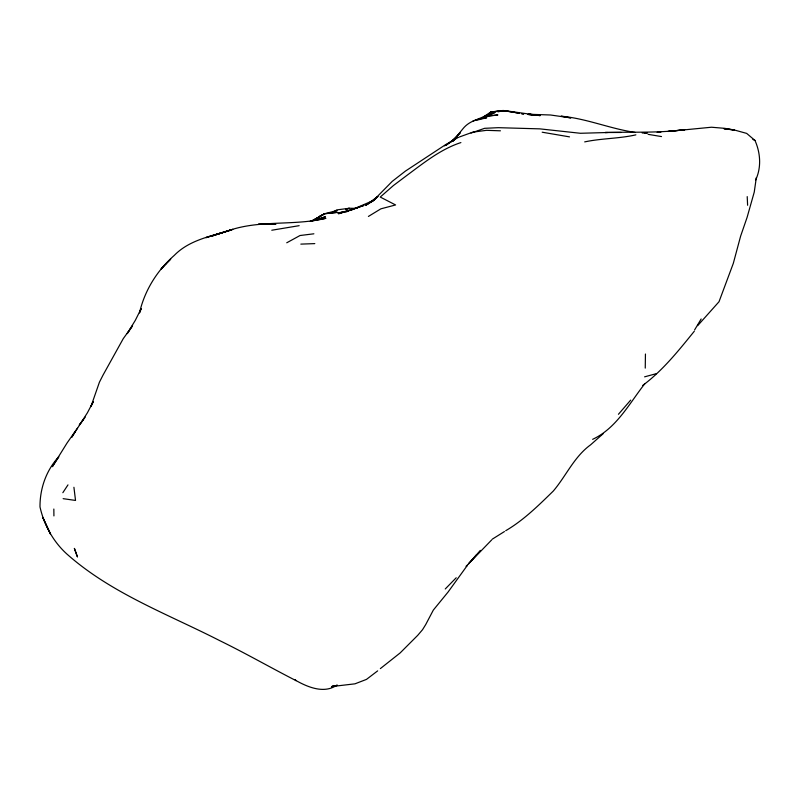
<?xml version="1.0" encoding="UTF-8"?>
<svg xmlns="http://www.w3.org/2000/svg" width="800" height="800" viewBox="0 0 800 800"><rect width="100%" height="100%" fill="white"/><g stroke="black" fill="none" stroke-linecap="round" stroke-linejoin="round"><path stroke-width="1.2" d="M645.44 354.02L645.25 368.11M756.32 177.64L754.25 192.1L747.08 217.43L740.62 236.15L733.31 263.37L719.02 301.72L697.66 325.66M141.22 308.71L139.5 312.93C144.55 290.65 157.12 270.44 174.27 255.4C189.89 239.37 212.52 236.06 232.8 229.37L205.89 237.66L219.82 233.38M755.69 179.91C761.54 167.35 760.5 152.91 754.96 140.43L746.67 133.4L734.3 129.98L724.7 128.33L711.47 127.23L667.89 131.46L684.8 129.69C658.32 133.2 631.7 131.76 605.09 132.51L621.09 132.47M93.34 401.58L90.94 406.56L99.41 382.22L103.03 375.1L123.22 338.7L132.55 325.75L127.29 333.58M141.14 308.72L135.31 320.34L127.25 333.54M93.29 401.6L87.42 412.76L71.84 437.13L75.45 431.17M694.58 329.97L701.16 318.97M77.41 428.2L67.05 443.01L52.33 466.7L58.74 456.97M62.84 492.7L67.98 484.88M83.56 419.43L79.29 425.01L85.19 417.16M694.29 331.25C678.58 350.62 662.85 370.43 642.71 385.45M58.67 456.88C46.17 470.42 39.85 488.63 40 506.94C43.98 524.79 53.09 541.44 66.66 553.83C110.8 593.17 167.42 613.93 219.38 640.46L220.39 640.96C246.56 653.77 271.83 668.32 297.79 681.53C309.41 687.81 324.92 693.67 336.96 685.06M453.11 140.83L462.79 128.94C468.63 121.46 477.75 118.71 486.84 117.7L476.34 120.3M453.23 140.81L460.44 132.47L451.67 141.52L457.04 136.7L446.31 145.16M618.43 414.29L630.67 400.12M476.48 554.83L468.59 563.76L480.35 550.38M644.99 383.5C629.35 403.35 616.58 428.22 592.63 439.33M445.26 588.96L456.22 577.77M491.68 539.92L466.12 566.35L467.36 565.37L448.04 592.08L433.33 610.08L425.7 624.59L422.52 629.72L417.72 635.34L400.15 652.93L380.36 668.6M603.22 433.66L590.57 444.85C574.09 456.82 566.14 475.92 553.31 491.03C538.55 505.44 523.62 520.23 505.7 530.72M377.91 196.5L373.71 200.21L392.22 181.38L405.39 171.12L445.51 144.72L458.25 137.44M377.66 670.87L366.47 679.4L354.96 683.83L331.55 686.58L333.89 686.06M334.68 211.4L336.68 209.92L349.3 208.26L357.41 208.39M377.75 196.5L365.73 205.37L373.95 200.06M485.7 116.4L492.4 111.72L504.92 110.64L540.17 115.62L528.7 114.25L550.53 115L570.85 117.9L561.14 116.2C586.46 118.45 610.09 128.75 635.03 132.39M485.25 116.69L492.4 111.72L490.68 112.09L483.29 116.98M319.36 216.39L324.76 213.67L312.28 220.85L324.76 213.67L337.47 212.36L324.6 213.78L337.02 210.48L332.49 212.26M492.29 539.16L504.44 531.55M375.06 199.26L366.08 204.82L373.3 200.85M368.4 216.44L380.88 208.83L395.58 204.95L380.25 197.05L393.4 185.55L407.12 175.23C423.93 162.78 440.75 149.17 460.89 142.58M444.5 145.85L454.54 139.88L452.49 141.09M489.87 114.76L494.18 112.32L487.97 115.74M312.27 220.69L324.76 213.67M286.74 242.79L300.03 235.52L313.88 233.8M491.69 114.1L495 112.42L485.02 116.28M333.66 685.81L331.59 686.76L337.43 685.33M472.84 121.17L485.04 116.14L497.9 114.95L486.3 116.41M374.38 200.04L351.55 209.9L338.51 213.75L363.99 205.41L351.55 209.9M315.69 220.28L325.4 216.76L310.25 221.22L325.91 218.3C295 225.79 262.52 220.08 232.08 229.48L218.99 233.65M459.04 137.11L472.73 132.16L486.54 130.33L500.43 130.81M471.05 133.06L484.62 128.32L498.34 127.68L539.79 128.86L580.42 133.28L607.55 132.51M345.54 209.35L349.3 208.26L345.83 209.29M644.59 376.84L656.44 373.63M351.13 210.04L338.14 213.03L343.87 212.06M498.55 111.64L504.92 110.64L490.68 112.09L503.07 110.51L519.24 113.16M497.78 111.71L501.27 110.92M498.68 111.5L503.07 110.51L514.43 112.48M271.78 230.23L299.17 225.67M635.88 134.85C619.03 138.69 601.58 138.3 584.69 141.89M346.17 211.67L348.46 211.28M337.82 212.96L348.41 211.27M644.75 133.23L647.23 133.06M300.83 244.12L314.8 243.61M657.14 132.37L660.85 132.25M258.61 223.89L275.83 224.4M528.01 114.44L540.4 114.97L528.39 114.44M642.2 132.97L646.9 133.18M528.44 114.47L534.59 114.81M528.75 114.47L534.7 114.81M724.05 128.76L734.3 129.98L724.37 128.83M271.83 223.95L275.2 224.34M542.18 132.21L569.51 136.87M63.13 498.66L75.53 500.44L73.92 487.28M521.5 113.66L523.74 114L521.49 113.55M648.09 134.34L661.52 136.58M515.56 112.68L519.12 113.27M752.85 139.43L754.96 140.43M747.21 196.6L747.61 205.26M53.84 509.03L53.92 515.93M165.89 263.87L161.06 269.05L170.72 259.04L165.89 263.87M218.14 234.01L212.17 235.99L231.38 229.88L218.14 234.01M295.92 680.58L295.27 679.76L295.92 680.58M50.47 533.99L42.84 517.52L50.47 533.99M77.39 556.79L74.4 548.45L77.39 556.79"/></g></svg>
